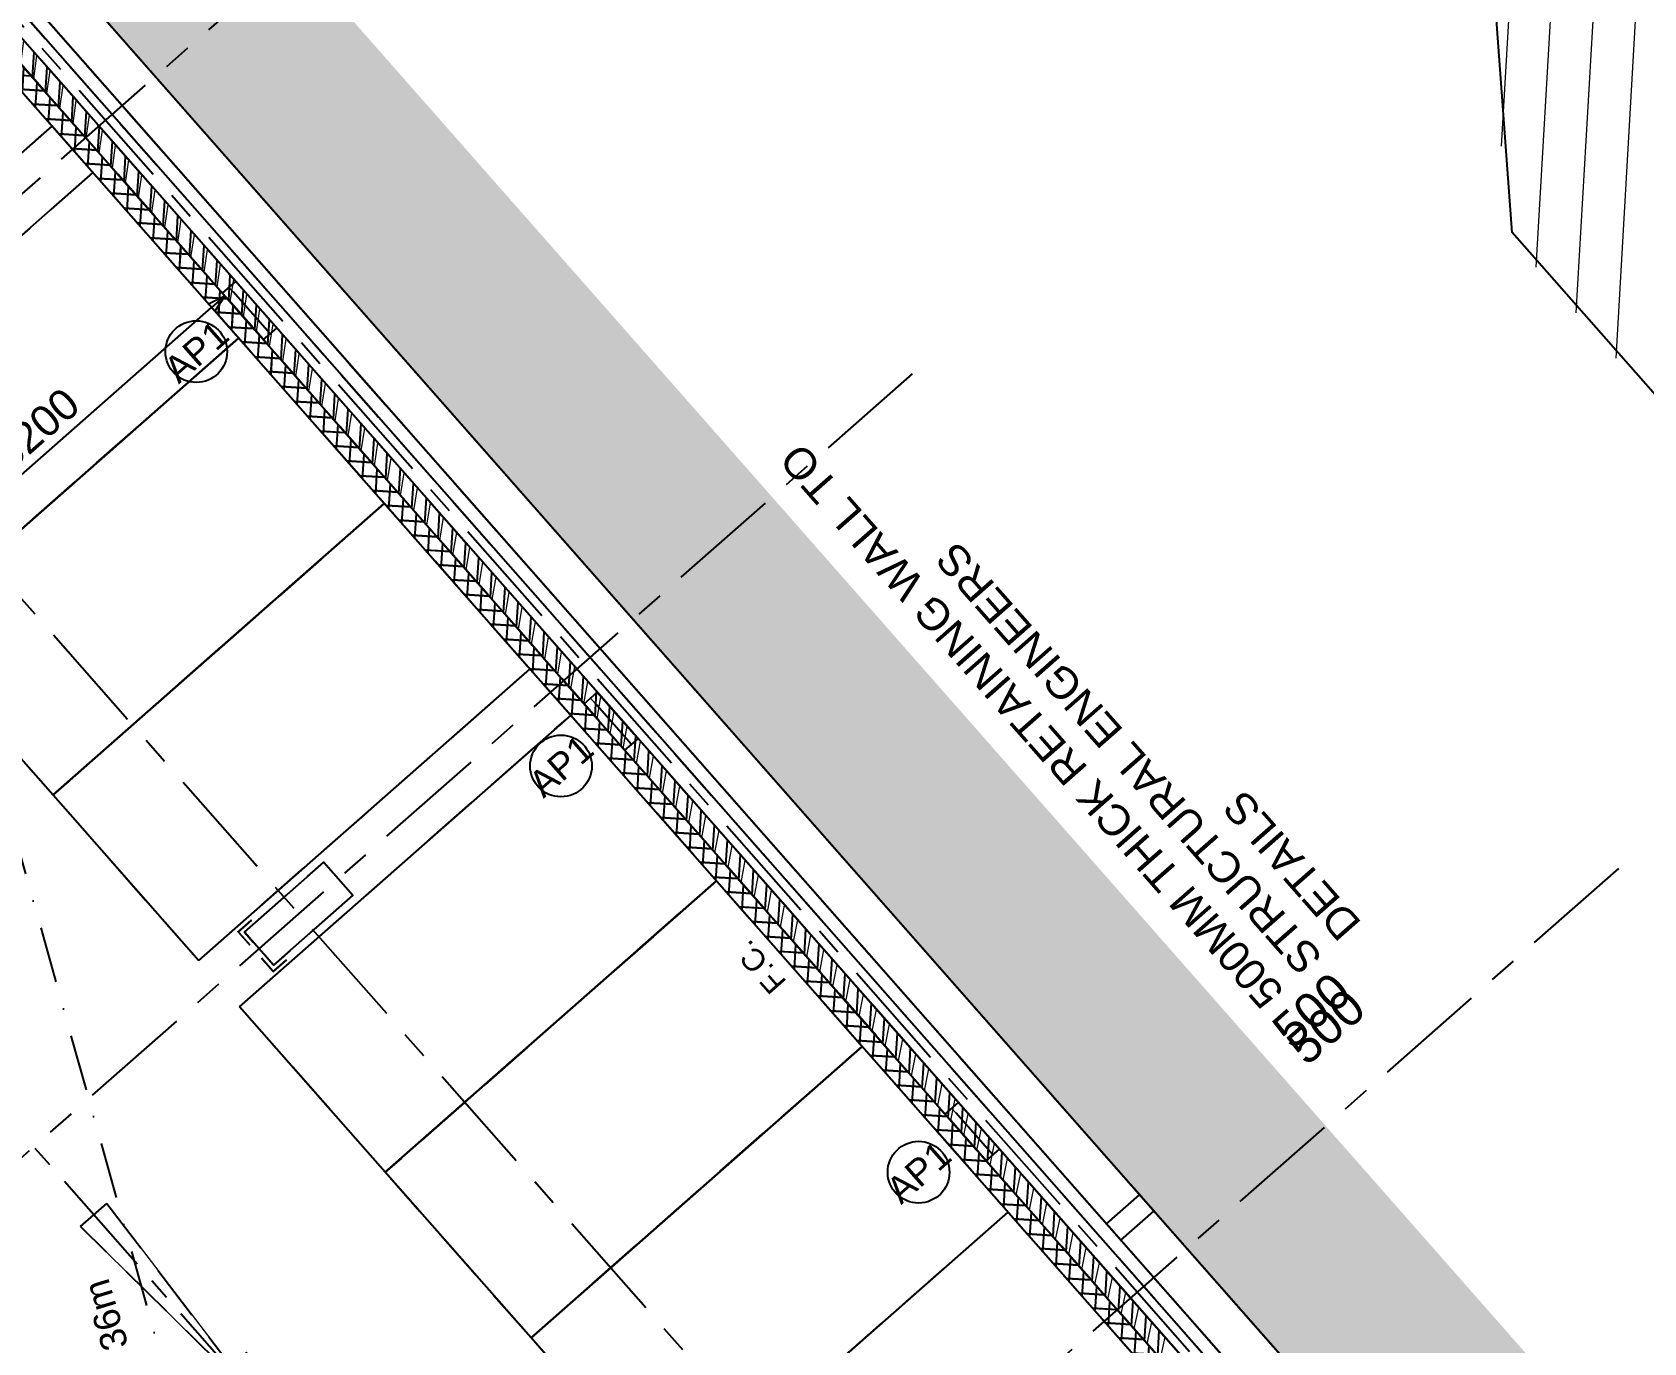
# Model space of a CAD drawing. Header units: millimetres. Extents: x 833946797 to 834440930, y 817746008 to 818399503.
# Drawn here: x 834343138 to 834361406, y 818000040 to 818014899 of the extents above; entities that cross this region are included whole.
import ezdxf
from ezdxf.enums import TextEntityAlignment as Align

# ---------------------------------------------------------------- set-up
doc = ezdxf.new("R2010")
doc.units = ezdxf.units.MM
doc.header["$LTSCALE"] = 100
for name, pattern in [('CENTER', [2, 1.25, -0.25, 0.25, -0.25]), ('DASHDOT2', [12.7, 6.35, -3.175, 0, -3.175]), ('Grid Line', [22.224999999999994, 12.7, -3.174999999999999, 3.174999999999999, -3.174999999999999]), ('Hidden', [9.524999999999999, 6.35, -3.175])]:
    doc.linetypes.add(name, pattern=pattern)
for name, color, linetype in [('+C-160', 160, 'Hidden'), ('A-COLS', 3, 'Continuous'), ('DLN020__', 6, 'Continuous'), ('DLN030_1', 1, 'Continuous'), ('DLN030_2', 1, 'Continuous'), ('DLN0401_', 7, 'Continuous'), ('DLN0403__Room Name', 7, 'Continuous'), ('DLN040__', 3, 'Continuous'), ('DLN060__', 7, 'Continuous'), ('DLN210__', 7, 'Continuous'), ('DLN660', 1, 'Continuous'), ('DLN810__', 1, 'Continuous'), ('MOE', 6, 'DASHDOT2')]:
    doc.layers.add(name, color=color, linetype=linetype)
for name, color, linetype, lineweight in [('A-DOOR', 6, 'Continuous', 9), ('A-WALL', 7, 'Continuous', 9), ('A829_ROAD', 1, 'Continuous', 0), ('CORNER GUARD', 2, 'Continuous', 50), ('Pump Station Outline', 5, 'Hidden', 9)]:
    doc.layers.add(name, color=color, linetype=linetype, lineweight=lineweight)
doc.styles.add('3B50A-DLN-ARC-DWG-1002-P00-LB02$0$Standard', font='swiss.ttf')
doc.styles.get("Standard").update_dxf_attribs({"font": 'swiss.ttf'})
doc.styles.add('Swis721tBT', font='swissl.ttf')
doc.dimstyles.new('INTDIM', dxfattribs={"dimtxt": 200, "dimasz": 125, "dimexe": 100, "dimexo": 150, "dimgap": 80, "dimtad": 1, "dimdec": 0, "dimzin": 9, "dimdsep": 46, "dimtxsty": 'Swis721tBT', "dimblk": 'OPEN30', "dimcen": -125, "dimclrd": 256, "dimclre": 256, "dimclrt": 2, "dimaunit": 1, "dimadec": 1, "dimazin": 0, "dimtfac": 0.4444444444444444, "dimtdec": 0, "dimtix": 1, "dimtmove": 2, "dimatfit": 3, "dimldrblk": 'OPEN30', "dimfxl": 0, "dimtolj": 1, "dimlwd": -1, "dimlwe": -1, "dimarcsym": 0})
doc.dimstyles.new('INTDIM350', dxfattribs={"dimtxt": 350, "dimasz": 200, "dimexe": 100, "dimexo": 150, "dimgap": 100, "dimtad": 1, "dimdec": 0, "dimzin": 9, "dimdsep": 46, "dimtxsty": 'Swis721tBT', "dimblk": 'OPEN30', "dimcen": -125, "dimclrd": 256, "dimclre": 256, "dimclrt": 2, "dimaunit": 1, "dimadec": 1, "dimazin": 0, "dimtfac": 0.4444444444444444, "dimtdec": 0, "dimtix": 1, "dimtmove": 2, "dimatfit": 3, "dimldrblk": 'OPEN30', "dimfxl": 0, "dimtolj": 1, "dimlwd": -1, "dimlwe": -1, "dimarcsym": 0})

# ---------------------------------------------------------------- blocks, each defined once
blk = doc.blocks.new('DLN_Parking - Parking - 2500 x 5000 _WL_-V7-Car Park_B2_F')
at = {"layer": 'DLN660'}
for p, q in [((2500, 0), (0, 0)), ((0, 0), (0, -5000)), ((2500.000000000001, -5000.000000000002), (2500, 0))]:
    blk.add_line(p, q, dxfattribs=at)
blk = doc.blocks.new('A05-_14-flat-3')
at = {"layer": 'A829_ROAD'}
for p, q in [((-275.0000010728836, 3909.326751708984), (275.0000013113022, 3909.326751708984)), ((-50.00000047683716, 709.3266921043396), (-275.0000010728836, 3909.326751708984)), ((275.0000013113022, 3909.326751708984), (50.00000059604645, 709.3266921043396)), ((-375.0000016689301, 709.326691865921), (0, -1623.87123799324)), ((-50.00000047683716, 709.3266921043396), (-375.0000016689301, 709.326691865921)), ((0, -1623.87123799324), (375.0000017881393, 709.3266921043396)), ((375.0000017881393, 709.3266921043396), (50.00000059604645, 709.3266921043396))]:
    blk.add_line(p, q, dxfattribs=at)
blk = doc.blocks.new('*D101')
at = {"layer": 'Defpoints', "color": 0}
for p in [(834355853.0002835, 818001533.7449096), (834356235.0817139, 818001099.5983628, 0.07028772468969677), (834355859.4708843, 818000769.0326973)]:
    blk.add_point(p, dxfattribs=at)
at = {"layer": 'DLN030_1', "linetype": 'Continuous'}
for p, q in [((834356135.9827837, 818001212.2012137), (834355786.93433, 818001608.8134769)), ((834355477.3894321, 818001203.179269), (834355853.0002835, 818001533.7449096)), ((834355760.3719541, 818000881.6355482), (834355411.3234786, 818001278.2478362))]:
    blk.add_line(p, q, dxfattribs=at)
at = {"layer": 'DLN030_1', "color": 2, "insert": (834357804.0019277, 818003623.5930226), "char_height": 400, "attachment_point": 5, "rotation": 41.35019207425398, "style": 'Swis721tBT'}
blk.add_mtext('\\A1;500', dxfattribs=at)
blk = doc.blocks.new('_Open30')
at = {"color": 0, "linetype": 'ByBlock', "lineweight": -2}
for p, q in [((-1, 0.26794919), (0, 0)), ((0, 0), (-1, -0.26794919)), ((0, 0), (-1, 0))]:
    blk.add_line(p, q, dxfattribs=at)
blk = doc.blocks.new('CORNER GUARD')
at = {"layer": 'CORNER GUARD', "color": 0, "const_width": 20}
blk.add_lwpolyline([(-150.0000007152557, -49.99999976158142), (49.99999976158142, -49.99999988079071), (49.99999952316284, 150.0000001192093)], dxfattribs=at)
at = {"layer": 'Defpoints', "color": 0}
blk.add_lwpolyline([(-150.0000007152557, 1.192092895507812e-07), (-4.76837158203125e-07, 2.384185791015625e-07), (-4.76837158203125e-07, 150.0000001192093)], dxfattribs=at)
blk = doc.blocks.new('*D109')
at = {"layer": 'Defpoints', "color": 0}
for p in [(834355690.617151, 818001718.2554915), (834356072.6985816, 818001284.1089444, 0.07028772468969677), (834355697.087752, 818000953.543279)]:
    blk.add_point(p, dxfattribs=at)
at = {"layer": 'DLN030_1', "linetype": 'Continuous'}
for p, q in [((834355973.5996515, 818001396.7117953), (834355624.5511975, 818001793.3240588)), ((834355315.0062996, 818001387.6898508), (834355690.617151, 818001718.2554915)), ((834355597.9888217, 818001066.14613), (834355248.9403461, 818001462.7584181))]:
    blk.add_line(p, q, dxfattribs=at)
at = {"layer": 'DLN030_1', "color": 2, "insert": (834357641.6187954, 818003808.1036042), "char_height": 400, "attachment_point": 5, "rotation": 41.35019207425408, "style": 'Swis721tBT'}
blk.add_mtext('\\A1;500', dxfattribs=at)
blk = doc.blocks.new('A$C029C5A43')
at = {"layer": '+C-160'}
for p, q in [((89270.96173334122, 37865.69955420494, -0.07028772469116416), (89270.9617331028, 71308.34367072582, -0.07028772469116416)), ((89470.96153974533, 19406.41602218151), (89470.9616587162, 71309.01562941074)), ((89470.96173357964, 19406.41627550125, -0.07028772469116416), (89470.96173262596, 71308.34367072582, -0.07028772469116416)), ((89670.96153640747, 71309.01562929153), (89670.96153998375, 19338.81463968754)), ((89070.96150565147, 40765.69955360889), (89070.96150708199, 69165.6995537281)), ((89270.96153759956, 69165.69955420494), (89270.96153593063, 40765.69955396652)), ((89270.96173405647, 64729.06851458549), (89470.96170973778, 64929.0684902668)), ((89270.96153736115, 64524.01047027111), (89070.96150684357, 64724.0105009079)), ((89270.96173405647, 64504.56211173534), (89470.9617087841, 64704.56208634377)), ((89070.96150684357, 64449.43754386902), (89270.96153736115, 64649.43757426739)), ((89270.96153736115, 64299.50406718254), (89070.96150684357, 64499.50409781933)), ((89070.96150684357, 64224.93114089966), (89270.96153736115, 64424.93117129803)), ((89270.96173381805, 64280.05570852757), (89470.96170806885, 64480.05568253994)), ((84070.96153593063, 64165.69955444336), (89070.96153593063, 64165.69955444336)), ((89270.96153736115, 64074.99766409397), (89070.96150684357, 64274.99769461155)), ((89070.96150684357, 64000.42473804951), (89270.96153736115, 64200.42476820946)), ((89270.96173381805, 64055.5493055582), (89470.96170711517, 64255.54927873611)), ((89270.96153736115, 63850.4912610054), (89070.96150684357, 64050.49129164219)), ((89070.96150684357, 63775.91833496094), (89270.96153736115, 63975.9183652401)), ((89270.96173405647, 63831.04290246964), (89470.9617061615, 64031.04287481308)), ((89270.96153736115, 63625.98485791683), (89070.96150684357, 63825.98488855362)), ((89270.96173405647, 63606.53649961948), (89470.96170520782, 63806.53647089005)), ((89070.96150684357, 63551.41193199158), (89270.96153736115, 63751.41196238995)), ((89270.96153736115, 63401.47845482826), (89070.96150684357, 63601.47848546505)), ((89270.96173429489, 63382.03009665012), (89470.96170473099, 63582.03006696701)), ((89070.96153640747, 63465.69955420494), (84070.96153616905, 63465.69955420494)), ((89070.96150684357, 63326.90552902222), (89270.96153736115, 63526.90555930138)), ((89470.96153593063, 63565.69955468178, -0.07028772468129323), (89470.96154165268, 62863.94955408573, -0.07028772468129323)), ((89270.96153736115, 63176.9720518589), (89070.96150684357, 63376.97208225727)), ((89070.96150684357, 63102.39912605286), (89270.96153736115, 63302.39915645123)), ((89270.96173405647, 63157.52369344234), (89470.96170377731, 63357.52366316319)), ((89270.96153736115, 62952.46564865112), (89070.96150684357, 63152.46567940712)), ((89070.96150684357, 62877.89272296429), (89270.96153736115, 63077.89275336266)), ((89270.96173405647, 62933.01729047298), (89470.96170282364, 63133.01725935936)), ((89270.96153736115, 62727.95924568176), (89070.96150684357, 62927.95927631855)), ((89070.96150684357, 62653.38632011414), (89270.96153736115, 62853.3863503933)), ((89270.96173405647, 62708.51088726521), (89470.96170210838, 62908.51085543633)), ((89270.96153736115, 62503.4528427124), (89070.96150684357, 62703.45287311077)), ((89270.96173429489, 62484.00448441505), (89470.96170115471, 62684.0044516325)), ((89070.96150684357, 62428.87991702557), (89270.96153736115, 62628.87994730473)), ((89270.96153736115, 62278.94643950462), (89070.96150684357, 62478.9464700222)), ((89070.96150684357, 62204.37351417542), (89270.96153736115, 62404.37354445457)), ((89270.96173405647, 62259.49808132648), (89470.96170043945, 62459.49804770947)), ((89270.96153736115, 62054.44003641605), (89070.96150684357, 62254.44006705284)), ((89070.96150684357, 61979.86711120605), (89270.96153736115, 62179.867141366)), ((89270.96173405647, 62034.99167835712), (89470.96169948578, 62234.99164378643)), ((89270.96153736115, 61829.93363332748), (89070.96150684357, 62029.93366384506)), ((89070.96150684357, 61755.36070799828), (89270.96153736115, 61955.36073839664)), ((89270.96173405647, 61810.48527526855), (89470.96169877052, 62010.4852399826)), ((89270.96153736115, 61605.42723035812), (89070.96150684357, 61805.4272608757)), ((89270.96173405647, 61585.97887229919), (89470.96169757843, 61785.97883605957)), ((89070.96150684357, 61530.85430514812), (89270.96153712273, 61730.85433554649)), ((89270.96153736115, 61380.92082726955), (89070.96150684357, 61580.92085778713)), ((89070.96150684357, 61306.34790217876), (89270.96153736115, 61506.34793245792)), ((89270.96154785156, 61467.0374904871, 0.002197837442508829), (89470.96154689789, 61467.03749084473, 0.002197837442508829)), ((89270.96173405647, 61361.47246921062), (89470.96169686317, 61561.47243201733)), ((89370.96155309677, 60765.28748977184, 0.002197837442508829), (89370.96155118942, 61467.03749084473, 0.002197837442508829)), ((89270.96153736115, 61156.41442418098), (89070.96150684357, 61356.41445481777)), ((89070.96150684357, 61081.84149909019), (89270.96153712273, 61281.84152948856)), ((89270.96173381805, 61136.96606624126), (89470.96169614792, 61336.96602833271)), ((89270.96153736115, 60931.90802109241), (89070.96150684357, 61131.90805149078)), ((89070.96150684357, 60857.33509612083), (89270.96153736115, 61057.3351265192)), ((89270.96173405647, 60912.45966315269), (89470.96169519424, 61112.45962452888)), ((89070.96153593063, 60965.69955408573), (84070.96153593063, 60965.69955408573)), ((84070.96153593063, 60965.69955408573), (84070.96153593063, 58465.69955408573)), ((84070.96153640747, 60965.69955432415), (89070.96153640747, 60965.69955420494)), ((89270.96153712273, 60707.40161800385), (89070.96150684357, 60907.40164864063)), ((89270.96173405647, 60687.95326006413), (89470.96169447899, 60887.95322048664)), ((89070.96150684357, 60632.82869327068), (89270.96153736115, 60832.82872354984)), ((89270.96153712273, 60482.89521491528), (89070.96150684357, 60682.89524543285)), ((89270.96155285835, 60765.28748905659, 0.002197837442508829), (89470.96155309677, 60765.28749036789, 0.002197837442508829)), ((89270.96173405647, 60463.44685709476), (89470.96169376373, 60663.44681668282)), ((89070.96150684357, 60408.32229018211), (89270.96153712273, 60608.32232046127)), ((89270.96153736115, 60258.38881194592), (89070.96150684357, 60458.38884246349)), ((89070.96150684357, 60183.81588733196), (89270.96153712273, 60383.81591761112)), ((89270.96173405647, 60238.94045388699), (89470.96169281006, 60438.94041275978)), ((89270.96153712273, 60033.88240885735), (89070.96150684357, 60233.88243937492)), ((89070.96150684357, 59959.3094843626), (89270.96153712273, 60159.30951452255)), ((89270.96173429489, 60014.43405115604), (89470.96169185638, 60214.43400907516)), ((89270.96153712273, 59809.37600588799), (89070.96150660515, 60009.37603628635)), ((89070.96150684357, 59734.80308127403), (89270.96153712273, 59934.8031116724)), ((89270.96173429489, 59789.92764794827), (89470.96169114113, 59989.92760503292)), ((89270.96153688431, 59584.869602561), (89070.96150684357, 59784.86963319778)), ((89270.96173429489, 59565.4212449789), (89470.96169042587, 59765.4212012291)), ((89070.96150684357, 59510.29667830467), (89270.96153712273, 59710.29670870304)), ((89270.96153712273, 59360.36319959164), (89070.96150684357, 59560.36323034763)), ((89070.96150684357, 59285.79027545452), (89270.96153688431, 59485.79030561447)), ((89270.96173405647, 59340.91484200954), (89470.9616894722, 59540.91479718685)), ((89270.96153712273, 59135.85679662228), (89070.96150660515, 59335.85682702065)), ((89070.96150684357, 59061.28387224674), (89270.96153688431, 59261.28390264511)), ((89270.96173381805, 59116.40843915939), (89470.96168851852, 59316.40839350224)), ((89270.96153712273, 58911.35039353371), (89070.96150684357, 59111.35042405128)), ((89070.96150684357, 58836.77746939659), (89270.96153688431, 59036.77749979496)), ((89270.96173405647, 58891.90203595161), (89470.96168756485, 59091.9019895792)), ((89270.96153712273, 58686.84399044514), (89070.96150660515, 58886.84402084351)), ((89270.96173405647, 58667.39563298225), (89470.9616868496, 58867.39558589458)), ((89070.96150684357, 58612.27106642723), (89270.96153712273, 58812.27109658718)), ((89270.96153688431, 58462.33758735657), (89070.96150660515, 58662.33761799335)), ((89270.96173429489, 58442.88922989368), (89470.96168589592, 58642.88918185234)), ((84070.96153593063, 58465.69955408573), (89070.96153593063, 58465.69955408573)), ((89070.96153593063, 58465.69955408573), (84070.96153593063, 58465.69955408573)), ((84070.96153593063, 58465.69955408573), (84070.96153593063, 55965.69955420494)), ((89070.96150660515, 58387.76466345787), (89270.96153688431, 58587.76469373703)), ((89270.96153688431, 58237.831184268), (89070.96150684357, 58437.83121478558)), ((89070.96150684357, 58163.25826048851), (89270.96153712273, 58363.25829076767)), ((89270.96173429489, 58218.38282692432), (89470.96168541908, 58418.38277804852)), ((89270.96153712273, 58013.32478129864), (89070.96150660515, 58213.32481169701)), ((89070.96150660515, 57938.75185763836), (89270.96153688431, 58138.75188779831)), ((89270.96173405647, 57993.87642395496), (89470.96168422699, 58193.87637412548)), ((89270.96153688431, 57788.81837809086), (89070.96150636673, 57988.81840860844)), ((89070.96150660515, 57714.24545443058), (89270.96153688431, 57914.24548482895)), ((89270.96173405647, 57769.37002086639), (89470.96168351173, 57969.36997020245)), ((89270.96153688431, 57564.31197488308), (89070.96150660515, 57764.31200540066)), ((89270.96173405647, 57544.86361789703), (89470.96168255806, 57744.86356639862)), ((89070.96150660515, 57489.73905158043), (89270.96153688431, 57689.7390819788)), ((89270.96153688431, 57339.80557191372), (89070.96150660515, 57539.8056024313)), ((89070.96150660515, 57265.23264861107), (89270.96153688431, 57465.23267877102)), ((89270.96173405647, 57320.35721468925), (89470.9616818428, 57520.35716235638)), ((89270.96153688431, 57115.29916894436), (89070.96150660515, 57315.29919946194)), ((89070.96150660515, 57040.72624540329), (89270.96153688431, 57240.72627580166)), ((89270.96173405647, 57095.8508118391), (89470.96168088913, 57295.85075855255)), ((89270.96153688431, 56890.79276585579), (89070.96150660515, 57090.79279637337)), ((89070.96150660515, 56816.21984255314), (89270.96153688431, 57016.2198728323)), ((89270.96173405647, 56871.34440875053), (89470.96167993546, 57071.34435474873)), ((89270.96153688431, 56666.28636276722), (89070.96150636673, 56866.2863932848)), ((89270.96173405647, 56646.83800590038), (89470.9616792202, 56846.8379509449)), ((89070.96150660515, 56591.71343958378), (89270.96153688431, 56791.71346974373)), ((89270.96153688431, 56441.77995979786), (89070.96150660515, 56641.77999007702)), ((89070.96150636673, 56367.20703649521), (89270.96153688431, 56567.20706689358)), ((89270.96173405647, 56422.3316026926), (89470.96167850494, 56622.33154702187)), ((89270.96153688431, 56217.27355659008), (89070.96150636673, 56417.27358710766)), ((89070.96150660515, 56142.70063364506), (89270.96153688431, 56342.70066380501)), ((89270.96173405647, 56197.82519972324), (89470.96167755127, 56397.82514333725)), ((89270.96153688431, 55992.76715350151), (89070.96150660515, 56192.76718401909)), ((89070.96150660515, 55918.19423079491), (89270.96153688431, 56118.19426083565)), ((89270.96173429489, 55973.31879675388), (89470.96167683601, 56173.31873941422)), ((84070.96153593063, 55965.69955420494), (89070.96153593063, 55965.69955408573)), ((84820.96153783798, 55915.30762577057, 0.07028772469105032), (84620.96153736115, 55915.30762565136, 0.07028772469105032)), ((84620.96153736115, 55915.30762565136, 0.07028772469105032), (84620.96153783798, 55715.30762565136, 0.07028772469105032)), ((89270.96153688431, 55768.26075041294), (89070.96150636673, 55968.26078093052)), ((89270.96173405647, 55748.81239366531), (89470.96167588234, 55948.81233561039)), ((84670.96153593063, 55365.69955420494, -0.07028772469116415), (84670.96153616905, 55865.69955396652, -0.07028772469116415)), ((84670.96153616905, 55865.69955396652, -0.07028772469116415), (85870.96153664589, 55865.69955396652, -0.07028772469116415)), ((84670.96153640747, 55865.69955396652, -0.07028772469116415), (85870.96153664589, 55865.69955396652, -0.07028772469116415)), ((84670.96153664589, 55365.69955444336, -0.07028772469116415), (84670.96153640747, 55865.69955396652, -0.07028772469116415)), ((84820.96153783798, 55865.30762577057, 0.07028772469105032), (84670.96153759956, 55865.30762553215, 0.07028772469105032)), ((84670.96153759956, 55865.30762553215, 0.07028772469105032), (84670.96153783798, 55715.30762565136, 0.07028772469105032)), ((85870.96153664589, 55865.69955396652, -0.07028772469116415), (85870.96153616905, 55365.69955432415, -0.07028772469116415)), ((85870.96153664589, 55865.69955396652, -0.07028772469116415), (85870.96153688431, 55365.69955432415, -0.07028772469116415)), ((89070.96150636673, 55693.68782758713), (89270.96153688431, 55893.6878579855)), ((89270.96153688431, 55543.75434744358), (89070.96150636673, 55743.75437796116)), ((89270.96173405647, 55524.30599057674), (89470.96167516708, 55724.30593156815)), ((89070.96150636673, 55469.18142473698), (89270.96153688431, 55669.18145501614)), ((84620.96153783798, 55315.3076261282, 0.07028772469105032), (84620.96153783798, 55515.3076261282, 0.07028772469105032)), ((84670.96153783798, 55365.30762624741, 0.07028772469105032), (84670.96153783798, 55515.3076261282, 0.07028772469105032)), ((85870.96153616905, 55365.69955432415, -0.07028772469116415), (84670.96153593063, 55365.69955420494, -0.07028772469116415)), ((85870.96153688431, 55365.69955432415, -0.07028772469116415), (84670.96153664589, 55365.69955444336, -0.07028772469116415)), ((84820.9615380764, 55365.30762624741, 0.07028772469105032), (84670.96153783798, 55365.30762624741, 0.07028772469105032)), ((89270.96153688431, 55319.24794435501), (89070.96150636673, 55519.24797475338)), ((89070.96150636673, 55244.67502176762), (89270.96153688431, 55444.67505192757)), ((89270.96173405647, 55299.79958748817), (89470.96167421341, 55499.79952776432)), ((84070.96153593063, 52765.69955420494), (84070.96153569221, 55265.69955408573)), ((84070.96153569221, 55265.69955408573), (89070.96153569221, 55265.69955408573)), ((84820.96153831482, 55315.30762624741, 0.07028772469105032), (84620.96153783798, 55315.3076261282, 0.07028772469105032)), ((89270.96153688431, 55094.74154126644), (89070.96150660515, 55294.74157178402)), ((89070.96150636673, 55020.16861867905), (89270.96153688431, 55220.16864895821)), ((89270.96124744415, 55264.43262326717), (89470.9612467289, 55264.4326236248)), ((89270.96124696732, 55264.43262326717), (89470.96124649048, 55264.43262386322)), ((89270.96173405647, 55075.29318463802), (89470.96167325974, 55275.29312384129)), ((89370.96125268936, 54562.68262267113), (89370.96125102043, 55264.43262350559)), ((89370.96125245094, 54562.68262279034), (89370.96125078201, 55264.43262338638)), ((89470.96154117584, 55264.43262326717), (89470.96154737473, 54562.68262279034)), ((89270.96153688431, 54870.23513829708), (89070.96150636673, 55070.23516881466)), ((89070.96150636673, 54795.66221570969), (89270.96153688431, 54995.66224598885)), ((89270.96173429489, 54850.78678143024), (89470.96167254448, 55050.78672003746)), ((89270.96153688431, 54645.7287350893), (89070.96150636673, 54845.72876560688)), ((89270.96173429489, 54626.28037858009), (89470.96167182922, 54826.28031611443)), ((89070.96150636673, 54571.15581274033), (89270.96153688431, 54771.15584290028)), ((81072.16149258614, 54585.70530653), (81469.76158094406, 54585.70530653)), ((81234.8160738945, 52272.39566850662), (81072.16149258614, 54585.70530653)), ((81469.76158094406, 54585.70530653), (81307.10699939728, 52272.39566850662)), ((89270.96153688431, 54421.22233211994), (89070.96150636673, 54621.22236251831)), ((89070.96150636673, 54346.64940977097), (89270.96153688431, 54546.64943993092)), ((89270.9612531662, 54562.6826223135), (89470.9612531662, 54562.6826236248)), ((89270.96125221252, 54562.68262243271), (89470.96125245094, 54562.68262338638)), ((89270.96173405647, 54401.77397537231), (89470.96167087555, 54601.77391219139)), ((89270.96153688431, 54196.71592903137), (89070.96150636673, 54396.71595954895)), ((89070.96150636673, 54122.14300692081), (89270.96153688431, 54322.14303708076)), ((89270.96173405647, 54177.26757252216), (89470.96166992188, 54377.26750850677)), ((89270.96153688431, 53972.2095259428), (89070.96150636673, 54172.20955646038)), ((89070.96150636673, 53897.63660395145), (89270.96153688431, 54097.6366339922)), ((89270.96173429489, 53952.76116943359), (89470.96166944504, 54152.76110446453)), ((89270.96153688431, 53747.70312297344), (89070.96150636673, 53947.7031532526)), ((89270.96173429489, 53728.25476646423), (89470.96166825294, 53928.25470066071)), ((89070.96150636673, 53673.13020086288), (89270.96153664589, 53873.13023114204)), ((89270.96153688431, 53523.19671976566), (89070.96150636673, 53723.19675016403)), ((89070.96150636673, 53448.62379789352), (89270.96153688431, 53648.62382817268)), ((89270.96173405647, 53503.74836325645), (89470.96166753769, 53703.74829673767)), ((89270.96153688431, 53298.69031667709), (89070.96150636673, 53498.69034719467)), ((89070.96150636673, 53224.11739492416), (89270.96153688431, 53424.11742520332)), ((89270.96173405647, 53279.24196028709), (89470.96166658401, 53479.24189281464)), ((89270.96153664589, 53074.18391370773), (89070.96150636673, 53274.1839441061)), ((89070.96150636673, 52999.61099183559), (89270.96153688431, 53199.61102211475)), ((89270.96173405647, 53054.73555719852), (89470.96166563034, 53254.7354888916)), ((89270.96153664589, 52849.67751049995), (89070.96150636673, 53049.67754089832)), ((89270.96173405647, 52830.22915410995), (89470.96166491508, 53030.22908508778)), ((89070.96150636673, 52775.10458898544), (89270.96153688431, 52975.1046192646)), ((89270.96153688431, 52625.17110753059), (89070.96150636673, 52825.17113804817)), ((89270.96173405647, 52605.7227512598), (89470.96166419983, 52805.72268116474)), ((89070.96153593063, 52765.69955408573), (84070.96153593063, 52765.69955420494)), ((84070.9615354538, 50265.69955396652), (84070.9615354538, 52765.69955408573)), ((84070.9615354538, 52765.69955408573), (89070.9615354538, 52765.69955396652)), ((89070.96150636673, 52550.59818589687), (89270.96153664589, 52750.59821605682)), ((89270.96153664589, 52400.66470444202), (89070.96150636673, 52600.66473484039)), ((89070.96150636673, 52326.0917828083), (89270.96153664589, 52526.09181308746)), ((89270.96173405647, 52381.21634805202), (89470.96166324615, 52581.21627724171)), ((89270.96153664589, 52176.15830147266), (89070.96150636673, 52376.15833187103)), ((89070.96150636673, 52101.58538007736), (89270.96153664589, 52301.58541023731)), ((89270.96173405647, 52156.70994520187), (89470.96166229248, 52356.70987343788)), ((89270.96153664589, 51951.65189826488), (89070.96150636673, 52151.65192866325)), ((89070.96150636673, 51877.07897698879), (89270.96153688431, 52077.07900714874)), ((89270.96173405647, 51932.20354199409), (89470.9616613388, 52132.20346963406)), ((89270.96153664589, 51727.14549517632), (89070.96150636673, 51927.14552569389)), ((89270.96173429489, 51707.69713914394), (89470.96166086197, 51907.69706583023)), ((89070.96150636673, 51652.57257401943), (89270.96153664589, 51852.57260429859)), ((89270.96153664589, 51502.63909208775), (89070.96150636673, 51702.63912248611)), ((89070.96150636673, 51428.06617105007), (89270.96153688431, 51628.06620132923)), ((89270.96173429489, 51483.19073617458), (89470.9616599083, 51683.1906619072)), ((89270.96153664589, 51278.13268911839), (89070.96150636673, 51478.13271951675)), ((89070.96150636673, 51203.55976808071), (89270.96153664589, 51403.55979824066)), ((89270.96173429489, 51258.68433308601), (89470.96165895462, 51458.68425798416)), ((89270.96153664589, 51053.62628591061), (89070.96150636673, 51253.62631642818)), ((89070.96150636673, 50979.05336499214), (89270.96153664589, 51179.0533952713)), ((89270.96173429489, 51034.17793011665), (89470.96165847778, 51234.17785429955)), ((89270.96153664589, 50829.11988306046), (89070.96150636673, 51029.11991333961)), ((89270.96173405647, 50809.6715272665), (89470.96165728569, 51009.6714502573)), ((89070.96150636673, 50754.54696214199), (89270.96153664589, 50954.54699242115)), ((89270.96153640747, 50604.61347973347), (89070.96150636673, 50804.61351025105)), ((89070.96150636673, 50530.04055905342), (89270.96153664589, 50730.04058921337)), ((89270.96173429489, 50585.16512405872), (89470.96165657043, 50785.16504645348)), ((89270.96153664589, 50380.10707688332), (89070.96150612831, 50580.10710728168)), ((89070.96150636673, 50305.53415608406), (89270.96153664589, 50505.53418636322)), ((89270.96173405647, 50360.65872097015), (89470.96165561676, 50560.65864241123)), ((84070.96153593063, 47765.69955432415), (84070.96153593063, 50265.69955420494)), ((84070.96153593063, 50265.69955420494), (89070.96153593063, 50265.69955420494)), ((89070.9615354538, 50265.69955408573), (84070.9615354538, 50265.69955396652)), ((89270.96153640747, 50155.60067367554), (89070.96150636673, 50355.60070407391)), ((89070.96150636673, 50081.0277531147), (89270.96153640747, 50281.02778339386)), ((89270.96173405647, 50136.15231800079), (89470.9616549015, 50336.15223884583)), ((89270.96153640747, 49931.09427070618), (89070.96150636673, 50131.09430110455)), ((89070.96150612831, 49856.52135026455), (89270.96153640747, 50056.5213804245)), ((89270.96173429489, 49911.64591503143), (89470.96165394783, 50111.64583480358)), ((89270.96153664589, 49706.5878674984), (89070.96150612831, 49906.58789801598)), ((89270.96173429489, 49687.13951206207), (89470.96165323257, 49887.13943111897)), ((89070.96150636673, 49632.01494717598), (89270.96153640747, 49832.01497745514)), ((89270.96153640747, 49482.08146464825), (89070.96150612831, 49682.08149504662)), ((89070.96150612831, 49407.50854432583), (89270.96153640747, 49607.50857448578)), ((89270.96173429489, 49462.63310909271), (89470.9616522789, 49662.63302707672)), ((89270.96153640747, 49257.57506144047), (89070.96150612831, 49457.57509171963)), ((89070.96150636673, 49183.00214123726), (89270.96153640747, 49383.00217139721)), ((89270.96173429489, 49238.12670600414), (89470.96165132523, 49438.12662315369)), ((89270.96153640747, 49033.0686583519), (89070.96150612831, 49233.06868886948)), ((89070.96150636673, 48958.4957382679), (89270.96153640747, 49158.49576854706)), ((89270.96173405647, 49013.62030291557), (89470.96165037155, 49213.62021934986)), ((89270.96153640747, 48808.56225526333), (89070.96150636673, 49008.56228578091)), ((89270.96154737473, 49066.11161863804, 0.00219783744933004), (89470.96154737473, 49066.1116194725, 0.00219783744933004)), ((89270.96173405647, 48789.11389994621), (89470.96164989471, 48989.11381554604)), ((89370.96155357361, 48364.36161828041, 0.00219783744933004), (89370.96155166626, 49066.11161935329, 0.00219783744933004)), ((89070.96150636673, 48733.98933529854), (89270.96153640747, 48933.98936545849)), ((89270.96153640747, 48584.05585229397), (89070.96150612831, 48784.05588269234)), ((89070.96150612831, 48509.48293232918), (89270.96153640747, 48709.48296248913)), ((89270.96173429489, 48564.60749685764), (89470.96164894104, 48764.60741150379)), ((89270.96153640747, 48359.54944908619), (89070.96150612831, 48559.54947948456)), ((89070.96150612831, 48284.97652924061), (89270.96153640747, 48484.97655951977)), ((89270.96173429489, 48340.10109388828), (89470.96164798737, 48540.10100769997)), ((89270.96153640747, 48135.04304599762), (89070.96150588989, 48335.0430765152)), ((89070.96150588989, 48060.47012639046), (89270.96153640747, 48260.47015655041)), ((89270.96155333519, 48364.36161744595, 0.00219783744933004), (89470.96155357361, 48364.36161887646, 0.00219783744933004)), ((89270.96173429489, 48115.59469079971), (89470.96164727211, 48315.59460389614)), ((89270.96153640747, 47910.53664302826), (89070.96150612831, 48110.53667342663)), ((89270.96173429489, 47891.08828771114), (89470.96164655685, 48091.0881998539)), ((89070.96150612831, 47835.9637234211), (89270.96153640747, 48035.96375358105)), ((89270.96153640747, 47686.03023993969), (89070.96150588989, 47886.03027021885)), ((89270.96173429489, 47666.58188474178), (89470.96164560318, 47866.58179616928)), ((89070.96153593063, 47765.69955432415), (84070.96153593063, 47765.69955432415)), ((89070.96150636673, 47611.45732033253), (89270.96153640747, 47811.45735049248)), ((89270.96153640747, 47461.52383697033), (89070.96150588989, 47661.52386724949)), ((89070.96150612831, 47386.95091748238), (89270.96153640747, 47586.95094764233)), ((89270.96173429489, 47442.07548165321), (89470.9616446495, 47642.07539224625)), ((89270.96153640747, 47237.01743376255), (89070.96150588989, 47437.01746428013)), ((89070.96150612831, 47162.44451439381), (89270.96153640747, 47362.44454455376)), ((89270.96173429489, 47217.56907868385), (89470.96164369583, 47417.56898832321)), ((89270.96153640747, 47012.51103067398), (89070.96150612831, 47212.51106107235)), ((89070.96150612831, 46937.93811142445), (89270.96153640747, 47137.9381415844)), ((89270.96173429489, 46993.06267559528), (89470.961643219, 47193.0625846386)), ((89270.96153616905, 46788.00462758541), (89070.96150588989, 46988.00465810299)), ((89270.96173429489, 46768.55627274513), (89470.96164226532, 46968.55618071556)), ((89470.96153640747, 47067.44955480099, -0.07028772472222049), (89470.96154212952, 46365.69955408573, -0.07028772472222049)), ((89070.96150612831, 46713.43170833588), (89270.96153640747, 46913.43173861504)), ((89270.96153640747, 46563.49822461605), (89070.96150588989, 46763.49825489521)), ((89070.96150612831, 46488.92530548573), (89270.96153640747, 46688.92533564568)), ((89270.96173429489, 46544.04986965656), (89470.96164131165, 46744.04977679253)), ((89270.96153640747, 46338.99182140827), (89070.96150588989, 46538.99185192585)), ((89070.96150612831, 46264.41890239716), (89270.96153640747, 46464.41893267632)), ((89270.96173405647, 46319.54346656799), (89470.96164035797, 46519.54337310791)), ((89270.96153640747, 46114.48541843891), (89070.96150612831, 46314.48544895649)), ((89070.96150612831, 46039.912499547), (89270.96153640747, 46239.91252982616)), ((89270.96173429489, 46095.03706336021), (89470.96163964272, 46295.03696906567)), ((89270.96153640747, 45889.97901546955), (89070.96150588989, 46089.97904574871)), ((89270.96173429489, 45870.53066051006), (89470.96163892746, 46070.53056526184)), ((89070.96150588989, 45815.40609657764), (89270.96153640747, 46015.40612673759)), ((89270.96153640747, 45665.47261226177), (89070.96150588989, 45865.47264266014)), ((89070.96150588989, 45590.89969360828), (89270.96153640747, 45790.89972376823)), ((89270.96173429489, 45646.02425742149), (89470.96163797379, 45846.02416133881)), ((89270.96173405647, 45421.51785433292), (89470.96163725853, 45621.51775729656))]:
    blk.add_line(p, q, dxfattribs=at)
at = {"layer": '+C-160', "linetype": 'Hidden'}
blk.add_line((89270.96242189407, 71307.48077058792), (89270.96242284775, 40665.69955396652), dxfattribs=at)
at = {"layer": '+C-160', "lineweight": 18}
for p, q in [((89821.31856870651, 19288.56058943272), (89820.96173262596, 71308.34367060661, -0.07028772469116416)), ((89821.31856870651, 19288.56058943272), (89820.96173262596, 71308.34367060661, -0.07028772469116416)), ((90321.31900000572, 19119.56404852867, 0.0001768949824026839), (90320.96199393272, 71308.42880856991, -0.07028772469116416)), ((90321.31900000572, 19119.56404852867, 0.0001768949824026839), (90320.96199393272, 71308.42880856991, -0.07028772469116416)), ((85870.96153593063, 55865.69955396652), (84670.96153569221, 55865.69955420494)), ((84670.96153569221, 55865.69955420494), (84670.96153593063, 55365.69955396652)), ((85870.96153616905, 55365.69955432415), (85870.96153593063, 55865.69955396652)), ((84670.96153593063, 55365.69955396652), (85870.96153616905, 55365.69955432415))]:
    blk.add_line(p, q, dxfattribs=at)
at = {"layer": '+C-160', "lineweight": 13}
for p, q in [((89270.96153616905, 61467.03749036789, 0.002197837442508829), (89470.96153593063, 61467.03749072552, 0.002197837442508829)), ((89270.96154212952, 60765.28748953342, 0.002197837442508829), (89470.96154212952, 60765.28749072552, 0.002197837442508829)), ((89270.9615418911, 55264.43262243271), (89470.96154141426, 55264.43262314796)), ((89270.961540699, 55264.43262267113), (89470.96154117584, 55264.43262326717)), ((89270.96154737473, 54562.68262159824), (89470.96154737473, 54562.68262279034)), ((89270.96154737473, 54562.68262171745), (89470.9615471363, 54562.68262290955)), ((89270.96153664589, 49066.11161887646, 0.00219783744933004), (89470.96153640747, 49066.1116194725, 0.00219783744933004)), ((89270.96154212952, 48364.36161780357, 0.00219783744933004), (89470.96154260635, 48364.36161899567, 0.00219783744933004))]:
    blk.add_line(p, q, dxfattribs=at)
blk = doc.blocks.new('*D137')
at = {"layer": 'Defpoints', "color": 0}
for p in [(834345295.1103559, 818011940.4647312, 0.002197837442508829), (834345321.4867809, 818011910.494072), (834341417.9215077, 818008475.0642186)]:
    blk.add_point(p, dxfattribs=at)
at = {"layer": 'DLN030_2', "linetype": 'Continuous'}
for p, q in [((834345394.2092934, 818011827.8618867), (834345387.5527393, 818011835.4255091)), ((834341568.0586259, 818008607.1961442), (834345171.349655, 818011778.3621552)), ((834341318.8225701, 818008587.667063), (834341351.8555416, 818008550.1327904))]:
    blk.add_line(p, q, dxfattribs=at)
at = {"layer": 'DLN030_2', "xscale": 200, "yscale": 200, "zscale": 200}
for p, rotation in [((834345321.4867809, 818011910.494072), 41.35019583601527), ((834341417.9215, 818008475.0642275), 221.3501958360152)]:
    blk.add_blockref('_Open30', p, dxfattribs=dict(at, rotation=rotation))
at = {"layer": 'DLN030_2', "color": 2, "insert": (834343184.8046744, 818010402.8742961), "char_height": 350, "attachment_point": 5, "rotation": 41.35019583601528, "style": 'Swis721tBT'}
blk.add_mtext('\\A1;5200', dxfattribs=at)

msp = doc.modelspace()

# ---------------------------------------------------------------- hatches: boundary and pattern name
at = {"layer": 'A-WALL'}
h = msp.add_hatch(dxfattribs=at)
h.set_pattern_fill('ANSI31', scale=50, angle=-6.361109362927034e-15)
h.set_pattern_definition([(86.3501958279957, (-1.192092895507812e-07, 1.192092895507812e-07), (-158.4280186349138, 10.10571182131174), [])])
edge = h.paths.add_edge_path()
edge.add_line((834373398.9201546, 817975260.548027), (834373587.7881666, 817975426.7660248))
edge.add_line((834373587.7881668, 817975426.7660248), (834373233.2643241, 817980497.9923743))
edge.add_line((834373233.2643241, 817980497.9923743), (834338943.7585428, 818019460.0237285))
edge.add_arc((834332615.6261824, 818013879.7363707), 8437.112430546018, 41.40656209306128, 102.7631053202158)
edge.add_line((834330751.6949148, 818022108.3830634), (834321993.2614791, 818032060.3016281))
edge.add_line((834321993.2614793, 818032060.3016281), (834277327.4665351, 817992751.0563895))
edge.add_line((834277327.466535, 817992751.0563895), (834277459.5984685, 817992600.9192455))
edge.add_line((834277459.5984687, 817992600.9192456), (834321975.2562567, 818031778.0322049))
edge.add_line((834321975.2562566, 818031778.0322047), (834330680.6719674, 818021886.3572645))
edge.add_arc((834332615.6256013, 818013879.7351375), 8237.113781559863, 41.40793444522251, 103.58612611412508, ccw=False)
edge.add_line((834338793.6214172, 818019327.8918118), (834373038.4656745, 817980416.6081657))
edge.add_line((834373038.4656745, 817980416.6081657), (834373398.9201547, 817975260.5480269))
at = {"layer": 'DLN060__'}
h = msp.add_hatch(dxfattribs=at)
h.set_pattern_fill('EARTH', color=251, scale=150, angle=45.00000000000045)
h.set_pattern_definition([(86.35019582799568, (1453154.080526948, 238293.1648491621), (-889.9338408816122, 1011.202382737353), [952.4999999999997, -952.4999999999997]), (86.35019582799568, (1452797.617485166, 238315.9027007818), (-889.9338408816122, 1011.202382737353), [952.4999999999997, -952.4999999999997]), (86.35019582799568, (1452441.154443264, 238338.6405525208), (-889.9338408816122, 1011.202382737353), [952.4999999999997, -952.4999999999997]), (176.3501958279956, (1452329.91271317, 238465.0408502817), (-1011.202382737353, -889.9338408816122), [952.4999999999997, -952.4999999999997]), (176.3501958279956, (1452352.650564909, 238821.5038923025), (-1011.202382737353, -889.9338408816122), [952.4999999999997, -952.4999999999997]), (176.3501958279956, (1452375.388416171, 239177.9669340849), (-1011.202382737353, -889.9338408816122), [952.4999999999997, -952.4999999999997])])
edge = h.paths.add_edge_path()
edge.add_line((834303001.7276638, 817954269.3640027), (834304578.4320031, 817955656.4492704))
edge.add_line((834304578.4320035, 817955656.4492706), (834331037.8483403, 817925591.4898139))
edge.add_line((834331037.84834, 817925591.4898137), (834375206.4562329, 817964463.1732086))
edge.add_line((834375206.4562325, 817964463.1732087), (834374060.8627851, 817980844.7536951))
edge.add_line((834374060.8627853, 817980844.7536948), (834339581.52124, 818020021.9484737))
edge.add_arc((834332615.9355372, 818013881.6562957), 9285.611030570026, 41.3967707884505, 99.60462301211987)
edge.add_line((834331066.6470942, 818023037.1069965), (834322069.7839626, 818033259.9453678))
edge.add_line((834322069.7839628, 818033259.9453679), (834273725.6293017, 817990713.4683118))
edge.add_line((834273725.6293014, 817990713.4683118), (834304578.4320035, 817955656.4492704))
edge.add_line((834304578.4320037, 817955656.4492702), (834303001.7276647, 817954269.3640032))
edge.add_line((834303001.7276647, 817954269.3640034), (834270761.539974, 817990902.8227202))
edge.add_line((834270761.5399741, 817990902.8227199), (834322258.575107, 818036224.0691499))
edge.add_line((834322258.5751069, 818036224.0691499), (834331970.2700638, 818025188.991452))
edge.add_arc((834332622.2949393, 818013717.2690969), 11490.23717038002, 42.02614068141469, 93.25305315063548, ccw=False)
edge.add_line((834341157.6965528, 818021409.6334623), (834375550.7708069, 817982329.9209781))
edge.add_line((834375550.770807, 817982329.9209781), (834377279.0058944, 817963489.7294939))
edge.add_line((834377279.0058941, 817963489.7294935), (834330848.7932926, 817922627.6645511))
edge.add_line((834330848.7932928, 817922627.6645511), (834303001.7276639, 817954269.3640026))
at = {"layer": 'DLN810__'}
h = msp.add_hatch(dxfattribs=at)
h.set_pattern_fill('ANSI37', color=256, scale=49.99999999999999, angle=4.452776554048923e-13)
h.set_pattern_definition([(86.3501958132782, (834319897.6396546, 817945893.6157944), (-158.428018632318, 10.10571186200697), []), (176.3501958132782, (834319897.6396546, 817945893.6157944), (-10.10571186200697, -158.428018632318), [])])
h.paths.add_polyline_path([(834358821.5105062, 817996268.1358881), (834340058.7783235, 818017587.6077635), (834340208.915472, 818017719.7397008), (834358971.6476545, 817996400.2678251)])
at = {"layer": 'Pump Station Outline', "linetype": 'Continuous'}
h = msp.add_hatch(dxfattribs=at)
h.set_pattern_fill('ANSI31', color=1, scale=150)
h.set_pattern_definition([(86.35019582799525, (1453154.344689608, 238292.8646905422), (-475.2840559047412, 30.317135463939), [])])
edge = h.paths.add_edge_path()
edge.add_line((834367803.5932782, 818014432.7819144), (834362420.5379633, 818009695.2900198))
edge.add_line((834362420.5379634, 818009695.2900199), (834359863.2539517, 818012601.0472435))
edge.add_line((834359863.2539515, 818012601.0472435), (834358680.5816418, 818029583.7838264))
edge.add_arc((834369970.0522788, 818077991.9054486), 49707.12611152723, 256.8724408443738, 266.3763216716005)
edge.add_line((834366828.4146035, 818028384.1590879), (834367803.5932786, 818014432.7819146))

# ---------------------------------------------------------------- linework, layer by layer
at = {"layer": 'A-COLS', "color": 5, "lineweight": 18}
for p, q in [((834374060.8627853, 817980844.7536948, 0.0001768949824026839), (834339581.5211077, 818020021.9486244, -0.07028772469116416)), ((834374060.8627853, 817980844.7536948, 0.0001768949824026839), (834339581.5211077, 818020021.9486244, -0.07028772469116416)), ((834373573.8704623, 817980641.2868924), (834339206.2343441, 818019691.5547479, -0.07028772469116416)), ((834373573.8704623, 817980641.2868924), (834339206.2343441, 818019691.5547479, -0.07028772469116416))]:
    msp.add_line(p, q, dxfattribs=at)
at = {"layer": 'A-COLS', "lineweight": 18}
for p, q in [((834346443.3567971, 818005489.3782433), (834345542.5340416, 818004696.5867428)), ((834346773.6865892, 818005114.0354291), (834346443.3567971, 818005489.3782433)), ((834345872.8638339, 818004321.2439278), (834346773.6865892, 818005114.0354291)), ((834345542.5340416, 818004696.5867428), (834345872.8638339, 818004321.2439278))]:
    msp.add_line(p, q, dxfattribs=at)
at = {"layer": 'A-COLS', "elevation": -0.07028772469116415}
for points in [[(834346443.3567978, 818005489.3782439), (834346773.6865892, 818005114.0354291), (834345872.8638338, 818004321.2439282), (834345542.5340422, 818004696.5867429)], [(834345542.5340424, 818004696.5867431), (834346443.3567978, 818005489.3782439), (834346773.6865896, 818005114.0354295), (834345872.8638343, 818004321.2439288)]]:
    msp.add_lwpolyline(points, close=True, dxfattribs=at)
at = {"layer": 'A-DOOR'}
for p, q in [((834345833.7967857, 818011479.7370517, 0.002197837442508829), (834345370.1789206, 818012006.5306916, 0.002197837442508829)), ((834349931.6069112, 818006823.530515), (834349467.9890463, 818007350.3241549)), ((834349931.606911, 818006823.5305148), (834349467.9890461, 818007350.3241545)), ((834354026.5873127, 818002170.5402093, 0.00219783744933004), (834353562.9694476, 818002697.3338492, 0.00219783744933004))]:
    msp.add_line(p, q, dxfattribs=at)
for points in [[(834345295.1103554, 818011940.4647307, 0.002197837442508829), (834345445.2474803, 818012072.5966473, 0.002197837442508829)], [(834345758.7282232, 818011413.6710927, 0.002197837442508829), (834345908.8653482, 818011545.8030106, 0.002197837442508829)], [(834349392.9204807, 818007284.2581937, -1.819183692575166e-12), (834349543.057606, 818007416.3901105, -1.819183692575166e-12)], [(834349392.9204804, 818007284.2581935, -1.819197570362974e-12), (834349543.0576055, 818007416.3901104, -1.819197570362974e-12)], [(834349856.5383487, 818006757.4645563, -1.819183692575166e-12), (834350006.6754737, 818006889.5964742, -1.819183692575166e-12)], [(834349856.5383481, 818006757.464556, -1.819197570362974e-12), (834350006.6754735, 818006889.5964737, -1.819197570362974e-12)], [(834353487.900882, 818002631.2678876, 0.00219783744933004), (834353638.0380073, 818002763.3998048, 0.00219783744933004)], [(834353951.5187503, 818002104.4742502, 0.00219783744933004), (834354101.6558752, 818002236.6061682, 0.00219783744933004)]]:
    msp.add_polyline3d(points, dxfattribs=at)
at = {"layer": 'A-WALL'}
for p, q in [((834360887.560596, 817994223.2796305, -0.07028772469116416), (834338793.3572482, 818019328.1919771, -0.07028772469116416)), ((834373233.0001326, 817980498.2928615, -0.07028772469116416), (834338943.4943737, 818019460.3238937, -0.07028772469116416)), ((834344058.7462661, 818013648.0320922, -0.07028772468129323), (834344522.3641341, 818013121.2384553, -0.07028772468129323)), ((834349543.0578271, 818007416.3903046), (834350006.6756951, 818006889.596668)), ((834354958.473247, 818001263.0329077, -0.07028772472222049), (834355422.091115, 818000736.2392707, -0.07028772472222049))]:
    msp.add_line(p, q, dxfattribs=at)
at = {"layer": 'Defpoints', "color": 6, "linetype": 'Hidden'}
msp.add_lwpolyline([(834338793.9278483, 818019327.5446653), (834359037.7142786, 817996325.199848), (834355584.5597215, 817993286.1651723), (834357401.3735737, 817991221.7796957), (834338859.4385883, 817974903.4879059)], dxfattribs=at)
at = {"layer": 'DLN020__', "linetype": 'Grid Line'}
for p, q in [((834382686.5655731, 817969907.8827796), (834315133.461383, 818046666.2402908)), ((834379458.6173668, 817967067.0465686), (834311905.5131766, 818043825.4040799)), ((834349425.0357797, 818018703.2650588), (834280087.1052967, 817957680.692479)), ((834353113.9326155, 818011026.4230816), (834285504.513885, 817951525.0703181)), ((834361118.7104143, 818005416.1294194), (834291780.7799315, 817944393.5568396))]:
    msp.add_line(p, q, dxfattribs=at)
at = {"layer": 'DLN0401_', "color": 0}
for centre in [(834344997.2348825, 818011278.1636915), (834344997.2348825, 818011278.1636915), (834349131.5578687, 818006580.4692538), (834349131.5578687, 818006580.4692538), (834353185.2826571, 818001974.3558815), (834353185.2826571, 818001974.3558815)]:
    msp.add_circle(centre, 349.9999999999999, dxfattribs=at)
at = {"layer": 'DLN0403__Room Name', "color": 5}
msp.add_lwpolyline([(834366828.3670025, 818028383.6396191), (834367803.5932801, 818014432.7819163), (834362463.0395811, 818009732.6946293), (834359914.7904184, 818012628.1881557), (834358666.1791894, 818029574.6692086), (834366826.0384452, 818028354.5301092)], dxfattribs=at)
at = {"layer": 'DLN060__', "color": 252, "elevation": -0.07028772469116415}
msp.add_lwpolyline([(834375206.4562331, 817964463.1732087), (834374060.8627862, 817980844.753696), (834339581.5211077, 818020021.9486244, 0.2600156271993366), (834331066.6470948, 818023037.1069967), (834322069.5195853, 818033260.2453452), (834273725.3649218, 817990713.7680243), (834331037.84834, 817925591.4898137), (834375206.4562331, 817964463.1732087)], format="xyb", dxfattribs=at)
at = {"layer": 'DLN060__', "color": 252}
msp.add_lwpolyline([(834374690.4162832, 817964675.0771755), (834373573.8704634, 817980641.2868936), (834339206.2343441, 818019691.5547479, 0.2684143611660056), (834330878.4705716, 818022494.1056408), (834322024.5064214, 818032554.5726142), (834274431.037528, 817990668.7550014), (834331082.5972952, 817926297.4617568), (834374690.4162832, 817964675.0771755)], format="xyb", dxfattribs=at)
at = {"layer": 'DLN210__', "lineweight": 13}
for points in [[(834345295.1103468, 818011940.4647231, 0.002197837442508829), (834345445.2474722, 818012072.5966399, 0.002197837442508829)], [(834345758.7282147, 818011413.6710858, 0.002197837442508829), (834345908.8653398, 818011545.8030035, 0.002197837442508829)], [(834349392.9207025, 818007284.2583878, -1.819044914697088e-12), (834349543.0578275, 818007416.3903048, -1.819044914697088e-12)], [(834349392.9207014, 818007284.2583872, -1.819058792484896e-12), (834349543.0578271, 818007416.3903046, -1.819058792484896e-12)], [(834349856.53857, 818006757.4647502, -1.819044914697088e-12), (834350006.6756951, 818006889.596668, -1.819044914697088e-12)], [(834349856.5385699, 818006757.4647504, -1.819058792484896e-12), (834350006.675695, 818006889.596668, -1.819058792484896e-12)], [(834353487.9008738, 818002631.2678807, 0.00219783744933004), (834353638.0379992, 818002763.3997978, 0.00219783744933004)], [(834353951.5187415, 818002104.4742429, 0.00219783744933004), (834354101.655867, 818002236.606161, 0.00219783744933004)]]:
    msp.add_polyline3d(points, dxfattribs=at)
at = {"layer": 'DLN810__', "color": 2, "linetype": 'CENTER', "ltscale": 10}
msp.add_line((834360184.1327428, 817982913.4504876), (834328026.5274951, 818019453.0734974), dxfattribs=at)
at = {"layer": 'DLN810__'}
for points in [[(834339093.1874166, 818019592.9601104), (834373427.7987818, 817980579.6770738)], [(834373233.000155, 817980498.2925438), (834373233.0001545, 817980498.2925433), (834338943.0503823, 818019460.8282746)]]:
    msp.add_lwpolyline(points, dxfattribs=at)
msp.add_lwpolyline([(834358821.5105062, 817996268.1358881), (834340058.7783235, 818017587.6077635), (834340208.915472, 818017719.7397008), (834358971.6476545, 817996400.2678251)], close=True, dxfattribs=at)
at = {"layer": 'MOE'}
msp.add_lwpolyline([(834342548.583266, 818007190.3306655), (834346438.4941108, 817993307.2395767), (834339071.123437, 817986628.1159981), (834339295.917278, 817978594.830134), (834338314.4413497, 817975522.844897)], dxfattribs=at)

# ---------------------------------------------------------------- block references
at = {"rotation": 41.35019582799567}
msp.add_blockref('A$C029C5A43', (834318889.4698145, 817906820.3266928), dxfattribs=at)
at = {"layer": 'CORNER GUARD', "rotation": 221.3501958947497}
msp.add_blockref('CORNER GUARD', (834345542.792974, 818004696.2925286, 0.07028772469105032), dxfattribs=at)
at = {"layer": 'CORNER GUARD', "xscale": -1, "rotation": 41.3501958664126}
msp.add_blockref('CORNER GUARD', (834345873.122766, 818004320.9497143, 0.07028772469105032), dxfattribs=at)
at = {"layer": 'DLN660'}
for p, rotation in [((834339608.6481173, 818010530.8817165), 131.3501958275824), ((834341722.7587863, 818008128.6877025), 131.3501958279961), ((834343374.4077461, 818006251.9736289), 131.3501958279961), ((834345026.056706, 818004375.2595555), 131.3501958279961)]:
    msp.add_blockref('DLN_Parking - Parking - 2500 x 5000 _WL_-V7-Car Park_B2_F', p, dxfattribs=dict(at, rotation=rotation))
at = {"layer": 'DLN660', "xscale": -1, "rotation": 131.3501958279923}
for p in [(834345488.5184145, 818003849.7796147), (834347140.1673741, 818001973.065541), (834348791.8163342, 818000096.3514681)]:
    msp.add_blockref('DLN_Parking - Parking - 2500 x 5000 _WL_-V7-Car Park_B2_F', p, dxfattribs=at)
at = {"layer": 'DLN810__', "color": 4, "xscale": 0.7229092483945704, "yscale": 0.7229092483945704, "zscale": 0.7229092483945704, "rotation": 41.3501958279957}
msp.add_blockref('A05-_14-flat-3', (834345702.9257983, 817999367.9668734), dxfattribs=at)

# ---------------------------------------------------------------- texts
at = {"layer": 'DLN0401_', "style": 'Swis721tBT'}
for p in [(834344997.2348827, 818011278.1636916), (834344997.2348827, 818011278.1636916), (834349131.5578688, 818006580.469254), (834349131.5578688, 818006580.469254), (834353185.2826574, 818001974.3558815), (834353185.2826574, 818001974.3558815)]:
    msp.add_text('AP1', height=299.9999999999999, rotation=41.35019658668386, dxfattribs=at).set_placement(p, align=Align.MIDDLE_CENTER)
at = {"layer": 'DLN0401_'}
msp.add_text('TOTAL DIST.=35.623m < 36m', height=299.9999999999996, rotation=106.9309201943126, dxfattribs=at).set_placement((834345656.8150673, 817995329.7667178))
at = {"layer": 'DLN040__', "insert": (834357080.6803082, 818003795.9393228), "char_height": 349.9999999999999, "width": 8442.496784756893, "attachment_point": 1, "rotation": 131.35019581470465}
msp.add_mtext('500MM THICK RETAINING WALL TO STRUCTURAL ENGINEERS DETAILS', dxfattribs=at)
at = {"layer": 'DLN810__', "style": '3B50A-DLN-ARC-DWG-1002-P00-LB02$0$Standard'}
msp.add_text('F.C.', height=249.9999999999999, rotation=131.4180680891445, dxfattribs=at).set_placement((834351699.7894977, 818004133.9016551))

# ---------------------------------------------------------------- dimensions: what is measured, and where the dimension line sits
at = {"layer": 'DLN030_1'}
for base, p1, p2, angle, picture, middle in [((834355690.617151, 818001718.2554915, 0.01158425450270506), (834355697.087752, 818000953.543279, 0.01158425450123765), (834356072.6985818, 818001284.1089447, 0.08187197919240183), 41.35019207425408, '*D109', (834357641.6187954, 818003808.1036042, 0.01158425450270506)), ((834355853.0002835, 818001533.7449096, -0.07028772468969682), (834355859.4708843, 818000769.0326973, -0.07028772469116423), (834356235.0817142, 818001099.5983629), 41.35019207425398, '*D101', (834357804.0019277, 818003623.5930226, -0.07028772468969682))]:
    dim = msp.add_linear_dim(base=base, p1=p1, p2=p2, angle=angle, dimstyle='INTDIM', override={"dimtxt": 400, "dimasz": 200, "dimarcsym": 2}, dxfattribs=at)
    dim.commit()
    dim.dimension.update_dxf_attribs({"geometry": picture, "text_midpoint": middle, "dimtype": 160})
at = {"layer": 'DLN030_2'}
dim = msp.add_linear_dim(base=(834345321.4867809, 818011910.494072), p1=(834341417.9215078, 818008475.0642185), p2=(834345295.110356, 818011940.4647312, 0.002197837442508829), angle=41.35019583602914, dimstyle='INTDIM350', dxfattribs=at)
dim.commit()
dim.dimension.update_dxf_attribs({"geometry": '*D137', "text_midpoint": (834343184.8046744, 818010402.8742961)})

doc.saveas('drawing.dxf')
